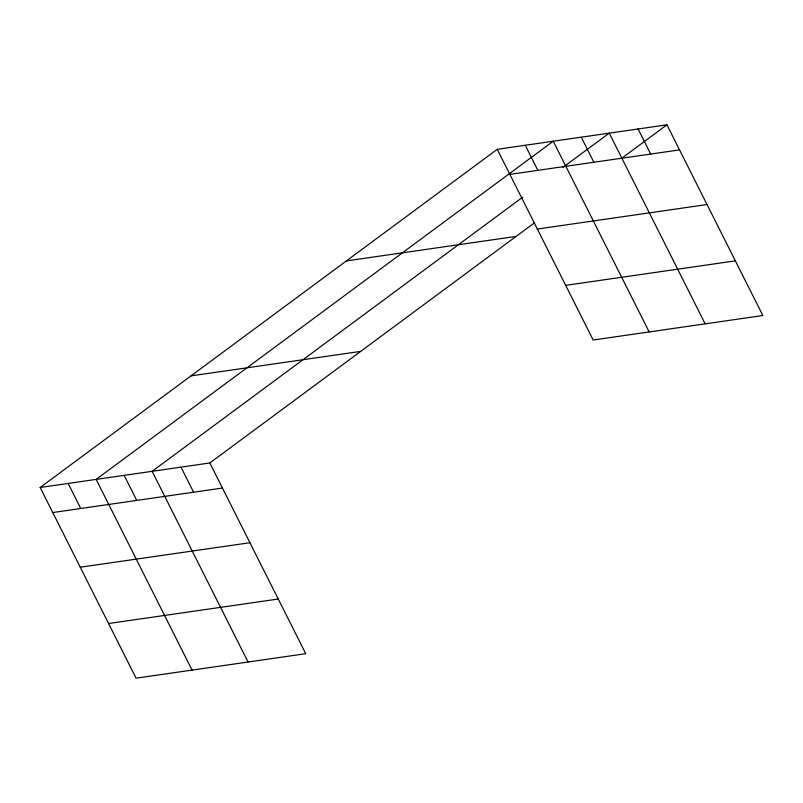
<?xml version="1.0" encoding="UTF-8"?>
<svg xmlns="http://www.w3.org/2000/svg" width="803" height="803" viewBox="0 0 803 803"><rect width="100%" height="100%" fill="white"/><g stroke="black" fill="none" stroke-linecap="round" stroke-linejoin="round"><path stroke-width="1.2" d="M40.15 487.481L209.824 462.98L305.742 653.692L136.068 678.184L40.15 487.481L497.258 149.308L666.932 124.816L762.85 315.519L593.176 340.02L497.258 149.308M522.763 197.126L152.138 471.311L248.057 662.013M562.983 167.365L609.246 133.147L705.164 323.85M209.824 462.98L534.196 223.023M621.683 158.291L666.932 124.816M509.865 174.381L679.539 149.89M537.358 229.036L707.031 204.544M346.414 260.905L516.088 236.413M565.683 285.356L735.357 260.865M190.994 375.884L360.677 351.393M52.757 512.545L222.431 488.053M80.25 567.209L249.924 542.718M108.576 623.519L278.25 599.028M638.094 128.982L650.701 154.046M581.252 137.183L593.859 162.256M649.165 331.93L553.247 141.228L96.139 479.391L192.058 670.103M525.252 145.273L537.859 170.336M180.986 467.145L193.593 492.219M124.144 475.356L136.751 500.42M68.145 483.436L80.752 508.51"/></g></svg>
